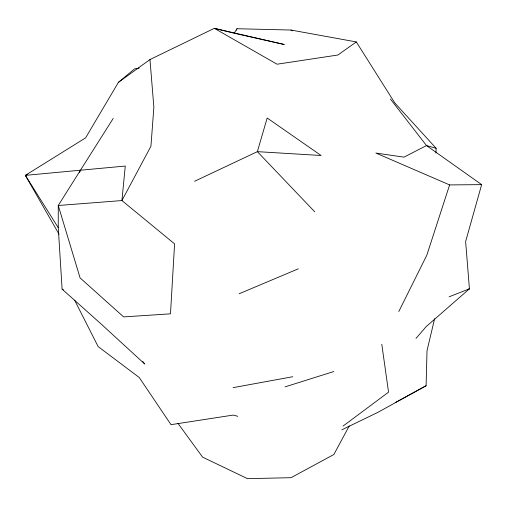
<?xml version="1.0" encoding="UTF-8"?>
<svg xmlns="http://www.w3.org/2000/svg" width="507" height="507" viewBox="0 0 507 507"><rect width="100%" height="100%" fill="white"/><g stroke="black" fill="none" stroke-linecap="round" stroke-linejoin="round"><path stroke-width="0.76" d="M341.857 429.809L377.867 412.356L426.102 385.745L427.027 350.654L434.6 318.732M435.963 153.013L436.121 148.278L394.89 103.067L356.307 41.929L290.948 30.04L237.016 28.728L234.177 33.228L214.328 28.335L149.964 59.547L118.397 82.368L85.575 137.885L25.35 175.359L59.059 234.247M390.39 99.017L426.501 145.56L481.65 184.637L465.629 241.541L469.431 288.825L426.222 326.578L416 338.397M481.65 184.637L449.614 184.916L426.786 255.281L398.794 311.532M79.612 172.424L80.467 170.213L113.181 118.467M236.306 30.141L237.016 28.728M349.234 425.924L333.859 454.5L291.056 477.689L247.53 478.665L202.597 457.149L177.938 423.294M149.964 59.547L153.868 107.25L150.947 146.193L121.921 200.557L58.254 205.493L80.087 277.912L123.626 316.907L170.485 313.839L174.598 243.88L121.921 200.557L125.273 166.055L80.467 170.213L58.254 205.493L58.261 227.713L62.108 289.142L101.806 324.626L144.723 364.007L142.828 361.516M118.397 82.368L134.532 68.876L139.21 68.09M342.979 426.114L388.546 392.171L381.79 344.278M356.307 41.929L337.865 55.022L277.056 64.212L214.328 28.335L284.243 44.483L234.95 33.399M395.219 402.602L426.102 385.745M194.561 181.291L257.372 151.65L321.102 155.503L267.17 118.011L257.372 151.65L314.695 211.755M239.152 293.768L298.268 268.843M467.974 289.415L469.431 288.825L449.12 296.804M58.261 227.713L25.35 175.359L27.549 174.503M285.08 386.866L333.828 371.53M233.093 387.646L292.773 376.72M25.35 175.359L80.467 170.213M237.783 416.304L233.214 415.075L171.024 424.676L139.222 377.481L98.149 346.598L74.567 300.087M436.121 148.278L426.501 145.56L404.003 157.151L375.852 153.044L449.614 184.916M62.108 289.142L63.426 289.801M290.948 30.04L292.292 30.876"/></g></svg>
